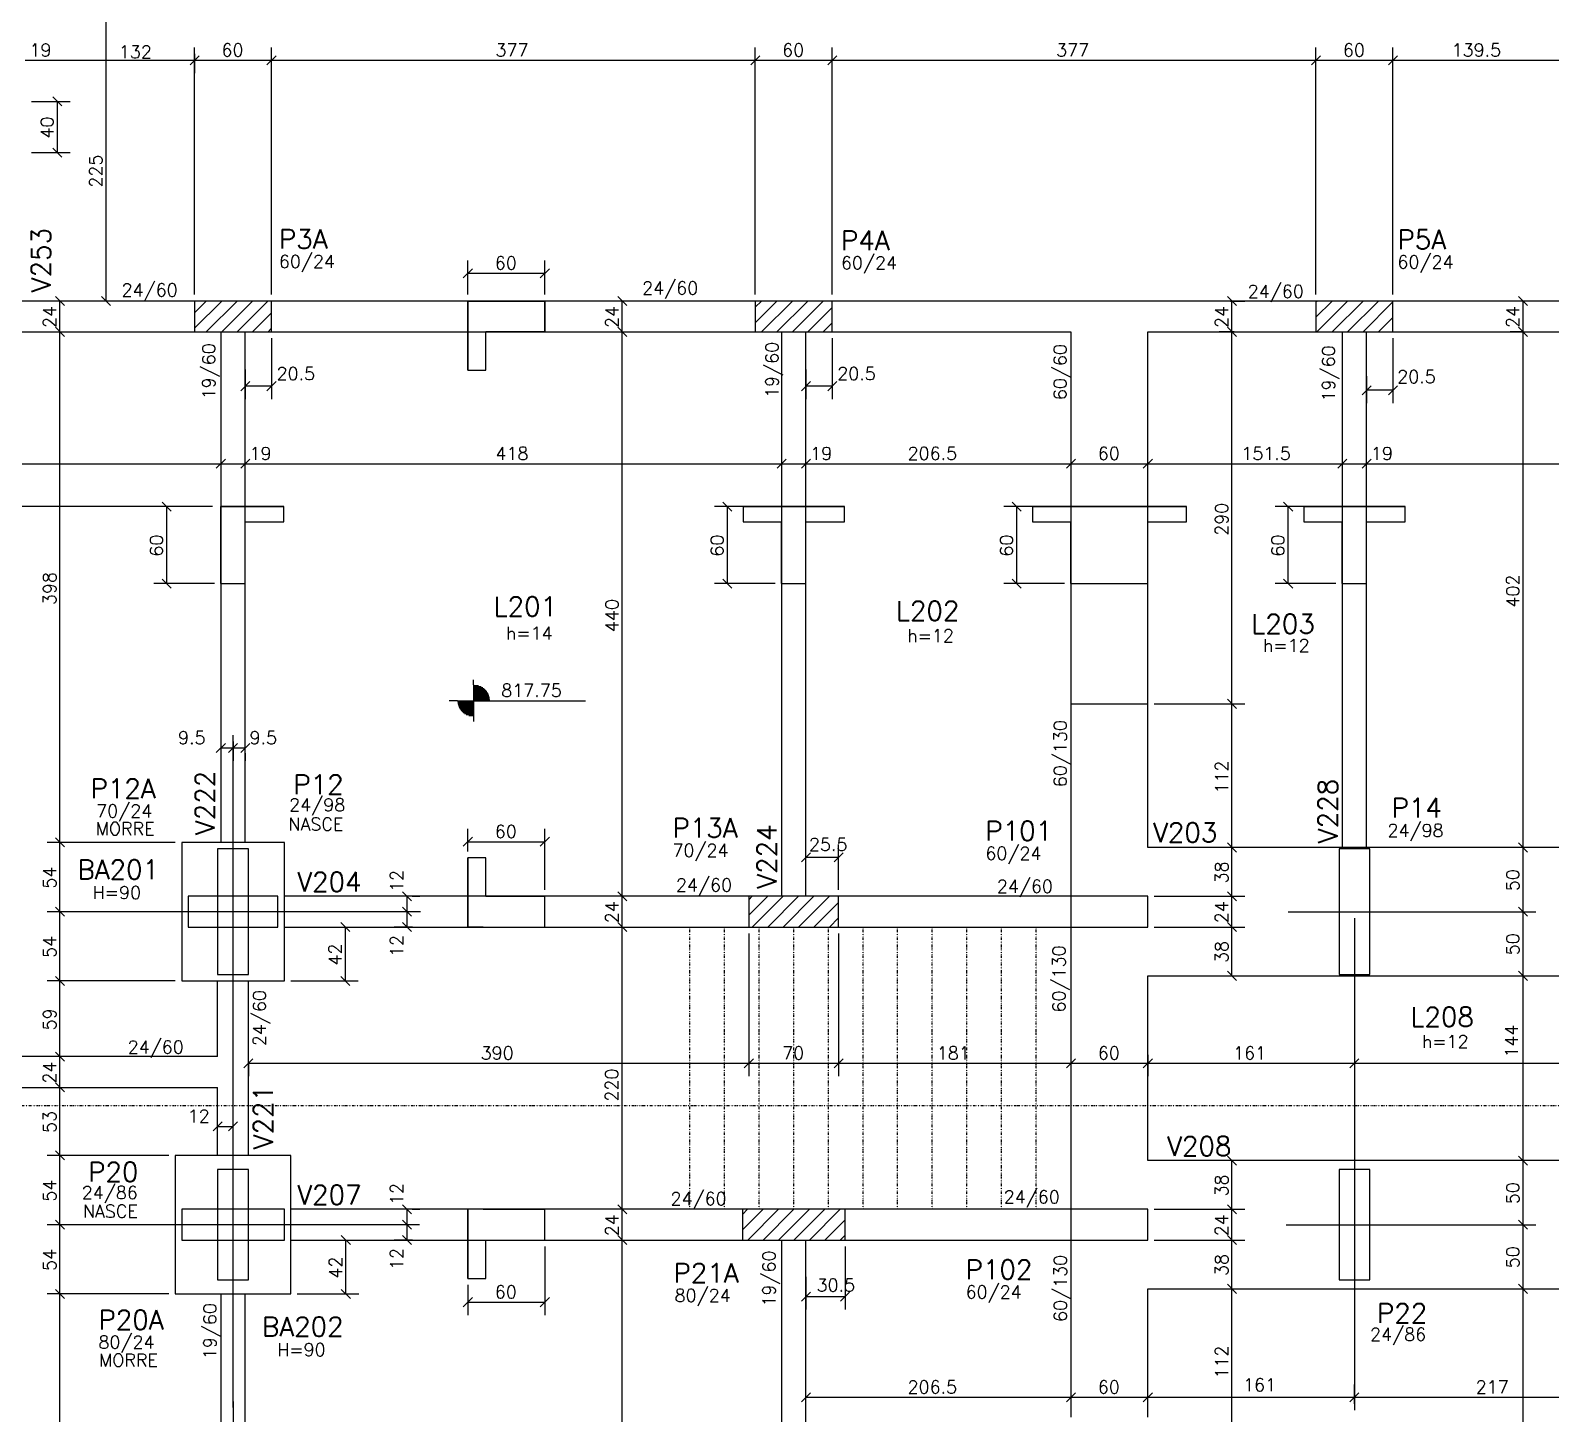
# Model space of a CAD drawing. Extents: x 938 to 5564, y 1507 to 4089.
# Drawn here: x 2283 to 3468, y 2142 to 3220 of the extents above; entities that cross this region are included whole.
import ezdxf

# ---------------------------------------------------------------- set-up
doc = ezdxf.new("R2010")
doc.units = 0
doc.header["$MEASUREMENT"] = 0
doc.linetypes.add('ESTILO_TQS_0004', pattern=[2, 0.5, -0.4, 0.1, -0.4, 0.1, -0.5])
doc.linetypes.add('ESTILO_TQS_0005', pattern=[0.4, 0.3, -0.1])
for name, color, linetype in [('2', 2, 'CONTINUOUS'), ('3', 3, 'CONTINUOUS'), ('4', 4, 'CONTINUOUS'), ('6', 6, 'CONTINUOUS'), ('7', 7, 'CONTINUOUS'), ('8', 8, 'CONTINUOUS'), ('9', 9, 'CONTINUOUS')]:
    doc.layers.add(name, color=color, linetype=linetype)
doc.styles.get("Standard").update_dxf_attribs({"font": 'ROMANS.SHX'})

msp = doc.modelspace()

# ---------------------------------------------------------------- linework, layer by layer
at = {"layer": '2', "linetype": 'Continuous'}
for p, q in [((2407.762966, 3193.543535), (2414.834034, 3200.614603)), ((2407.762966, 3193.543535), (2414.834034, 3200.614603)), ((2467.762966, 3193.543535), (2474.834034, 3200.614603)), ((2467.762966, 3193.543535), (2474.834034, 3200.614603)), ((2844.762966, 3193.543535), (2851.834034, 3200.614603)), ((2844.762966, 3193.543535), (2851.834034, 3200.614603)), ((2904.762966, 3193.543535), (2911.834034, 3200.614603)), ((2904.762966, 3193.543535), (2911.834034, 3200.614603)), ((3281.762966, 3193.543535), (3288.834034, 3200.614603)), ((3281.762966, 3193.543535), (3288.834034, 3200.614603)), ((3341.762966, 3193.543535), (3348.834034, 3200.614603)), ((3341.762966, 3193.543535), (3348.834034, 3200.614603)), ((2307.961454, 3161.560937), (2300.890386, 3168.632005)), ((2307.961454, 3121.560937), (2300.890386, 3128.632005)), ((2620.784659, 3027.510296), (2627.855727, 3034.581364)), ((2680.784659, 3027.510296), (2687.855727, 3034.581364)), ((2309.916601, 3005.909966), (2302.845533, 3012.981034)), ((2345.911734, 3005.909966), (2338.840667, 3012.981034)), ((2748.174918, 3005.909966), (2741.10385, 3012.981034)), ((3223.365652, 3005.909966), (3216.294584, 3012.981034)), ((3450.230229, 3005.909966), (3443.159161, 3012.981034)), ((2309.916601, 2981.909966), (2302.845533, 2988.981034)), ((2309.916601, 2981.909966), (2302.845533, 2988.981034)), ((2309.916601, 2981.909966), (2302.845533, 2988.981034)), ((2748.174918, 2981.909966), (2741.10385, 2988.981034)), ((2748.174918, 2981.909966), (2741.10385, 2988.981034)), ((3223.365652, 2981.909966), (3216.294584, 2988.981034)), ((3223.365652, 2981.909966), (3216.294584, 2988.981034)), ((3450.230229, 2981.909966), (3443.159161, 2988.981034)), ((3450.230229, 2981.909966), (3443.159161, 2988.981034)), ((2454.334034, 2946.610284), (2447.262966, 2939.539216)), ((2474.834034, 2946.610284), (2467.762966, 2939.539216)), ((2891.334034, 2946.610284), (2884.262966, 2939.539216)), ((2911.834034, 2946.610284), (2904.762966, 2939.539216)), ((3328.334034, 2943.366609), (3321.262966, 2936.295541)), ((3348.834034, 2943.366609), (3341.762966, 2936.295541)), ((2428.262966, 2879.080579), (2435.334034, 2886.151646)), ((2428.262966, 2879.080579), (2435.334034, 2886.151646)), ((2428.262966, 2879.080579), (2435.334034, 2886.151646)), ((2447.262966, 2879.080579), (2454.334034, 2886.151646)), ((2447.262966, 2879.080579), (2454.334034, 2886.151646)), ((2865.262966, 2879.080579), (2872.334034, 2886.151646)), ((2865.262966, 2879.080579), (2872.334034, 2886.151646)), ((2884.262966, 2879.080579), (2891.334034, 2886.151646)), ((2884.262966, 2879.080579), (2891.334034, 2886.151646)), ((3090.762966, 2879.080579), (3097.834034, 2886.151646)), ((3090.762966, 2879.080579), (3097.834034, 2886.151646)), ((3150.762966, 2879.080579), (3157.834034, 2886.151646)), ((3150.762966, 2879.080579), (3157.834034, 2886.151646)), ((3302.262966, 2879.080579), (3309.334034, 2886.151646)), ((3302.262966, 2879.080579), (3309.334034, 2886.151646)), ((3321.262966, 2879.080579), (3328.334034, 2886.151646)), ((3321.262966, 2879.080579), (3328.334034, 2886.151646)), ((2393.156486, 2845.660433), (2386.085419, 2852.731501)), ((2830.156486, 2845.660433), (2823.085419, 2852.731501)), ((3055.656486, 2845.660433), (3048.585419, 2852.731501)), ((3267.156486, 2845.660433), (3260.085419, 2852.731501)), ((2393.156486, 2785.660433), (2386.085419, 2792.731501)), ((2830.156486, 2785.660433), (2823.085419, 2792.731501)), ((3055.656486, 2785.660433), (3048.585419, 2792.731501)), ((3267.156486, 2785.660433), (3260.085419, 2792.731501)), ((3223.365652, 2691.909966), (3216.294584, 2698.981034)), ((3223.365652, 2691.909966), (3216.294584, 2698.981034)), ((2428.262966, 2657.50118), (2435.334034, 2664.572248)), ((2437.762966, 2657.50118), (2444.834034, 2664.572248)), ((2437.762966, 2657.50118), (2444.834034, 2664.572248)), ((2447.262966, 2657.50118), (2454.334034, 2664.572248)), ((2309.916601, 2583.909966), (2302.845533, 2590.981034)), ((2309.916601, 2583.909966), (2302.845533, 2590.981034)), ((2620.784659, 2584.403837), (2627.855727, 2591.474905)), ((2680.784659, 2584.403837), (2687.855727, 2591.474905)), ((3223.365652, 2579.909966), (3216.294584, 2586.981034)), ((3223.365652, 2579.909966), (3216.294584, 2586.981034)), ((3450.230229, 2579.909966), (3443.159161, 2586.981034)), ((3450.230229, 2579.909966), (3443.159161, 2586.981034)), ((2891.334034, 2579.263), (2884.262966, 2572.191932)), ((2916.834034, 2579.263), (2909.762966, 2572.191932)), ((2580.424841, 2541.909966), (2573.353773, 2548.981034)), ((2748.174918, 2541.909966), (2741.10385, 2548.981034)), ((2748.174918, 2541.909966), (2741.10385, 2548.981034)), ((3223.365652, 2541.909966), (3216.294584, 2548.981034)), ((3223.365652, 2541.909966), (3216.294584, 2548.981034)), ((2309.916601, 2529.909966), (2302.845533, 2536.981034)), ((2309.916601, 2529.909966), (2302.845533, 2536.981034)), ((2580.424841, 2529.909966), (2573.353773, 2536.981034)), ((2580.424841, 2529.909966), (2573.353773, 2536.981034)), ((3450.230229, 2529.909966), (3443.159161, 2536.981034)), ((3450.230229, 2529.909966), (3443.159161, 2536.981034)), ((2532.409472, 2517.909966), (2525.338404, 2524.981034)), ((2580.424841, 2517.909966), (2573.353773, 2524.981034)), ((2748.174918, 2517.909966), (2741.10385, 2524.981034)), ((2748.174918, 2517.909966), (2741.10385, 2524.981034)), ((3223.365652, 2517.909966), (3216.294584, 2524.981034)), ((3223.365652, 2517.909966), (3216.294584, 2524.981034)), ((2309.916601, 2475.909966), (2302.845533, 2482.981034)), ((2309.916601, 2475.909966), (2302.845533, 2482.981034)), ((2532.409472, 2475.909966), (2525.338404, 2482.981034)), ((3223.365652, 2479.909966), (3216.294584, 2486.981034)), ((3450.230229, 2479.909966), (3443.159161, 2486.981034)), ((3450.230229, 2479.909966), (3443.159161, 2486.981034)), ((2309.916601, 2416.909966), (2302.845533, 2423.981034)), ((2309.916601, 2416.909966), (2302.845533, 2423.981034)), ((2449.762966, 2411.713912), (2456.834034, 2418.78498)), ((2449.762966, 2411.713912), (2456.834034, 2418.78498)), ((2839.762966, 2411.713912), (2846.834034, 2418.78498)), ((2839.762966, 2411.713912), (2846.834034, 2418.78498)), ((2909.762966, 2411.713912), (2916.834034, 2418.78498)), ((2909.762966, 2411.713912), (2916.834034, 2418.78498)), ((3090.762966, 2411.713912), (3097.834034, 2418.78498)), ((3090.762966, 2411.713912), (3097.834034, 2418.78498)), ((3150.762966, 2411.713912), (3157.834034, 2418.78498)), ((3150.762966, 2411.713912), (3157.834034, 2418.78498)), ((3150.762966, 2411.713912), (3157.834034, 2418.78498)), ((3311.762966, 2411.713912), (3318.834034, 2418.78498)), ((3311.762966, 2411.713912), (3318.834034, 2418.78498)), ((2309.916601, 2392.909966), (2302.845533, 2399.981034)), ((2309.916601, 2392.909966), (2302.845533, 2399.981034)), ((2425.762966, 2362.497724), (2432.834034, 2369.568792)), ((2437.762966, 2362.497724), (2444.834034, 2369.568792)), ((2309.916601, 2339.911554), (2302.845533, 2346.982621)), ((2309.916601, 2339.911554), (2302.845533, 2346.982621)), ((3223.365652, 2335.909966), (3216.294584, 2342.981034)), ((3450.230229, 2335.909966), (3443.159161, 2342.981034)), ((3450.230229, 2335.909966), (3443.159161, 2342.981034)), ((2580.424841, 2297.909966), (2573.353773, 2304.981034)), ((2748.174918, 2297.909966), (2741.10385, 2304.981034)), ((2748.174918, 2297.909966), (2741.10385, 2304.981034)), ((3223.365652, 2297.909966), (3216.294584, 2304.981034)), ((3223.365652, 2297.909966), (3216.294584, 2304.981034)), ((2309.916601, 2285.909966), (2302.845533, 2292.981034)), ((2309.916601, 2285.909966), (2302.845533, 2292.981034)), ((2580.424841, 2285.909966), (2573.353773, 2292.981034)), ((2580.424841, 2285.909966), (2573.353773, 2292.981034)), ((3450.230229, 2285.909966), (3443.159161, 2292.981034)), ((3450.230229, 2285.909966), (3443.159161, 2292.981034)), ((2532.774017, 2273.909966), (2525.702949, 2280.981034)), ((2580.424841, 2273.909966), (2573.353773, 2280.981034)), ((2748.174918, 2273.909966), (2741.10385, 2280.981034)), ((2748.174918, 2273.909966), (2741.10385, 2280.981034)), ((3223.365652, 2273.909966), (3216.294584, 2280.981034)), ((3223.365652, 2273.909966), (3216.294584, 2280.981034)), ((3223.365652, 2235.909966), (3216.294584, 2242.981034)), ((3223.365652, 2235.909966), (3216.294584, 2242.981034)), ((3450.230229, 2235.909966), (3443.159161, 2242.981034)), ((3450.230229, 2235.909966), (3443.159161, 2242.981034)), ((2309.916601, 2231.911554), (2302.845533, 2238.982621)), ((2309.916601, 2231.911554), (2302.845533, 2238.982621)), ((2532.774017, 2231.911554), (2525.702949, 2238.982621)), ((2620.784659, 2225.501807), (2627.855727, 2232.572875)), ((2680.784659, 2225.501807), (2687.855727, 2232.572875)), ((2891.334034, 2236.820657), (2884.262966, 2229.749589)), ((2921.834034, 2236.820657), (2914.762966, 2229.749589)), ((2884.262966, 2151.385638), (2891.334034, 2158.456706)), ((3090.762966, 2151.385638), (3097.834034, 2158.456706)), ((3090.762966, 2151.385638), (3097.834034, 2158.456706)), ((3150.762966, 2151.385638), (3157.834034, 2158.456706)), ((3150.762966, 2151.385638), (3157.834034, 2158.456706)), ((3311.762966, 2151.385638), (3318.834034, 2158.456706)), ((3311.762966, 2151.385638), (3318.834034, 2158.456706)), ((3311.762966, 2151.385638), (3318.834034, 2158.456706))]:
    msp.add_line(p, q, dxfattribs=at)
at = {"layer": '3', "linetype": 'Continuous'}
for p, q in [((2411.2985, 2988.297633), (2432.446367, 3009.4455)), ((2411.2985, 3000.318449), (2420.425551, 3009.4455)), ((2420.467182, 2985.4455), (2444.467182, 3009.4455)), ((2432.487997, 2985.4455), (2456.487997, 3009.4455)), ((2444.508812, 2985.4455), (2468.508812, 3009.4455)), ((2848.2985, 2992.548283), (2865.195717, 3009.4455)), ((2848.2985, 3004.569099), (2853.174901, 3009.4455)), ((2853.216532, 2985.4455), (2877.216532, 3009.4455)), ((2865.237347, 2985.4455), (2889.237347, 3009.4455)), ((2877.258162, 2985.4455), (2901.258162, 3009.4455)), ((3285.2985, 2996.798933), (3297.945067, 3009.4455)), ((3285.2985, 3008.819749), (3285.924251, 3009.4455)), ((3285.965882, 2985.4455), (3309.965882, 3009.4455)), ((3297.986697, 2985.4455), (3321.986697, 3009.4455)), ((3310.007513, 2985.4455), (3334.007513, 3009.4455)), ((2456.529628, 2985.4455), (2471.2985, 3000.214372)), ((2889.278978, 2985.4455), (2908.2985, 3004.465022)), ((3322.028328, 2985.4455), (3345.2985, 3008.715672)), ((2468.550443, 2985.4455), (2471.2985, 2988.193557)), ((2901.299793, 2985.4455), (2908.2985, 2992.444207)), ((3334.049143, 2985.4455), (3345.2985, 2996.694857)), ((2628.82347, 2710.384705), (2628.82347, 2714.14482)), ((2628.82347, 2710.384705), (2628.82347, 2685.384705)), ((2628.82347, 2709.777358), (2632.672595, 2709.777358)), ((2628.82347, 2708.984509), (2634.571932, 2708.984509)), ((2628.82347, 2708.19166), (2635.895728, 2708.19166)), ((2628.82347, 2707.398799), (2636.930989, 2707.398799)), ((2628.82347, 2706.606009), (2637.778328, 2706.606009)), ((2628.82347, 2705.81316), (2638.487338, 2705.81316)), ((2628.82347, 2705.020299), (2639.086674, 2705.020299)), ((2628.82347, 2704.22745), (2639.594697, 2704.22745)), ((2628.82347, 2703.434601), (2640.02385, 2703.434601)), ((2628.82347, 2702.641752), (2640.382908, 2702.641752)), ((2628.82347, 2701.848903), (2640.678214, 2701.848903)), ((2616.32347, 2697.884705), (2609.688097, 2697.884705)), ((2628.823422, 2697.091904), (2616.323422, 2697.091904)), ((2616.32347, 2697.884705), (2641.32347, 2697.884705)), ((2628.823422, 2696.299055), (2616.424416, 2696.299055)), ((2628.823422, 2695.506206), (2616.551779, 2695.506206)), ((2628.823422, 2694.713357), (2616.732405, 2694.713357)), ((2628.823422, 2693.920555), (2616.968678, 2693.920555)), ((2628.823422, 2693.127658), (2617.263983, 2693.127658)), ((2628.823422, 2692.334857), (2617.623042, 2692.334857)), ((2628.823422, 2691.542008), (2618.052195, 2691.542008)), ((2628.823422, 2690.749159), (2618.560217, 2690.749159)), ((2628.823422, 2689.95631), (2619.159602, 2689.95631)), ((2628.82347, 2701.056101), (2640.914486, 2701.056101)), ((2628.82347, 2700.263252), (2641.095065, 2700.263252)), ((2628.82347, 2699.470403), (2641.222476, 2699.470403)), ((2628.82347, 2698.677554), (2641.32347, 2698.677554)), ((2641.32347, 2697.884705), (2716.102012, 2697.884705)), ((3094.2985, 2695.4455), (3154.2985, 2695.4455)), ((2628.823422, 2689.163509), (2619.868563, 2689.163509)), ((2628.823422, 2688.3706), (2620.715903, 2688.3706)), ((2628.823422, 2687.577798), (2621.751164, 2687.577798)), ((2628.823422, 2686.784949), (2623.074959, 2686.784949)), ((2628.823422, 2685.9921), (2624.974345, 2685.9921)), ((2628.82347, 2685.384705), (2628.82347, 2681.697697)), ((2843.2985, 2530.757303), (2857.986697, 2545.4455)), ((2843.2985, 2542.778118), (2845.965882, 2545.4455)), ((2846.007513, 2521.4455), (2870.007513, 2545.4455)), ((2858.028328, 2521.4455), (2882.028328, 2545.4455)), ((2870.049143, 2521.4455), (2894.049143, 2545.4455)), ((2882.069958, 2521.4455), (2906.069958, 2545.4455)), ((2894.090774, 2521.4455), (2913.2985, 2540.653226)), ((2906.111589, 2521.4455), (2913.2985, 2528.632411)), ((2429.2985, 2420.4455), (2429.2985, 2479.4455)), ((2429.2985, 2420.4455), (1589.2985, 2420.4455)), ((1589.2985, 2396.4455), (2429.2985, 2396.4455)), ((2429.2985, 2343.447088), (2429.2985, 2396.4455)), ((2838.2985, 2285.340997), (2854.403003, 2301.4455)), ((2838.2985, 2297.361812), (2842.382188, 2301.4455)), ((2842.423818, 2277.4455), (2866.423818, 2301.4455)), ((2854.444633, 2277.4455), (2878.444633, 2301.4455)), ((2866.465449, 2277.4455), (2890.465449, 2301.4455)), ((2878.486264, 2277.4455), (2902.486264, 2301.4455)), ((2890.507079, 2277.4455), (2914.507079, 2301.4455)), ((2902.527895, 2277.4455), (2918.2985, 2293.216105)), ((2914.54871, 2277.4455), (2918.2985, 2281.19529))]:
    msp.add_line(p, q, dxfattribs=at)
at = {"layer": '3', "linetype": 'ESTILO_TQS_0004'}
for p, q in [((2797.2985, 2301.4455), (2797.2985, 2521.4455)), ((2824.2985, 2301.4455), (2824.2985, 2521.4455)), ((2851.2985, 2301.4455), (2851.2985, 2521.4455)), ((2878.2985, 2301.4455), (2878.2985, 2521.4455)), ((2905.2985, 2301.4455), (2905.2985, 2521.4455)), ((2932.2985, 2301.4455), (2932.2985, 2521.4455)), ((2959.2985, 2301.4455), (2959.2985, 2521.4455)), ((2986.2985, 2301.4455), (2986.2985, 2521.4455)), ((3013.2985, 2301.4455), (3013.2985, 2521.4455)), ((3040.2985, 2301.4455), (3040.2985, 2521.4455)), ((3067.2985, 2301.4455), (3067.2985, 2521.4455))]:
    msp.add_line(p, q, dxfattribs=at)
at = {"layer": '3', "linetype": 'Continuous'}
for points in [[(2411.2985, 3009.4455), (2019.2985, 3009.4455)], [(2848.2985, 3009.4455), (2471.2985, 3009.4455)], [(3124.2985, 3009.4455), (2908.2985, 3009.4455)], [(3285.2985, 3009.4455), (3124.2985, 3009.4455)], [(3722.2985, 3009.4455), (3345.2985, 3009.4455)], [(2019.2985, 2985.4455), (2411.2985, 2985.4455)], [(2431.7985, 2985.4455), (2431.7985, 2587.4455)], [(2450.7985, 2587.4455), (2450.7985, 2985.4455)], [(2471.2985, 2985.4455), (2848.2985, 2985.4455)], [(2868.7985, 2985.4455), (2868.7985, 2545.4455)], [(2887.7985, 2545.4455), (2887.7985, 2985.4455)], [(2908.2985, 2985.4455), (3094.2985, 2985.4455)], [(3094.2985, 2985.4455), (3094.2985, 2683.4455)], [(3154.2985, 2985.4455), (3285.2985, 2985.4455)], [(3154.2985, 2683.4455), (3154.2985, 2985.4455)], [(3305.7985, 2985.4455), (3305.7985, 2583.4455)], [(3324.7985, 2583.4455), (3324.7985, 2985.4455)], [(3345.2985, 2985.4455), (3722.2985, 2985.4455)], [(3094.2985, 2683.4455), (3094.2985, 2545.4455)], [(3154.2985, 2583.4455), (3154.2985, 2683.4455)], [(2401.2985, 2479.4455), (2481.2985, 2479.4455), (2481.2985, 2587.4455), (2401.2985, 2587.4455), (2401.2985, 2479.4455)], [(3305.7985, 2583.4455), (3154.2985, 2583.4455)], [(3324.7985, 2583.4455), (3305.7985, 2583.4455)], [(3729.7985, 2583.4455), (3324.7985, 2583.4455)], [(2843.2985, 2545.4455), (2481.2985, 2545.4455)], [(3094.2985, 2545.4455), (2913.2985, 2545.4455)], [(2481.2985, 2521.4455), (2843.2985, 2521.4455)], [(2913.2985, 2521.4455), (3094.2985, 2521.4455)], [(3094.2985, 2521.4455), (3094.2985, 2301.4455)], [(2453.2985, 2343.447088), (2453.2985, 2479.4455)], [(3154.2985, 2339.4455), (3154.2985, 2483.4455)], [(3154.2985, 2483.4455), (3315.2985, 2483.4455)], [(3315.2985, 2483.4455), (3729.7985, 2483.4455)], [(2396.2985, 2235.447088), (2486.2985, 2235.447088), (2486.2985, 2343.447088), (2396.2985, 2343.447088), (2396.2985, 2235.447088)], [(3315.2985, 2339.4455), (3154.2985, 2339.4455)], [(3729.7985, 2339.4455), (3315.2985, 2339.4455)], [(2838.2985, 2301.4455), (2486.2985, 2301.4455)], [(3094.2985, 2301.4455), (2918.2985, 2301.4455)], [(2486.2985, 2277.4455), (2838.2985, 2277.4455)], [(2868.7985, 2277.4455), (2868.7985, 1832.9455)], [(2887.7985, 1832.9455), (2887.7985, 2277.4455)], [(2918.2985, 2277.4455), (3094.2985, 2277.4455)], [(3094.2985, 2277.4455), (3094.2985, 2139.4455)], [(3154.2985, 2139.4455), (3154.2985, 2239.4455)], [(3154.2985, 2239.4455), (3315.2985, 2239.4455)], [(3315.2985, 2239.4455), (3729.7985, 2239.4455)], [(2431.7985, 2235.447088), (2431.7985, 1852.4455)], [(2450.7985, 1852.4455), (2450.7985, 2235.447088)]]:
    msp.add_lwpolyline(points, dxfattribs=at)
at = {"layer": '6', "linetype": 'Continuous'}
for p, q in [((2624.320193, 2985.4455), (2624.320193, 3009.4455)), ((2624.320193, 3009.4455), (2684.320193, 3009.4455)), ((2684.320193, 3009.4455), (2684.320193, 2985.4455)), ((2624.320193, 2955.4455), (2624.320193, 2985.4455)), ((2638.320193, 2955.4455), (2638.320193, 2985.4455)), ((2684.320193, 2985.4455), (2638.320193, 2985.4455)), ((2431.7985, 2849.195967), (2450.7985, 2849.195967)), ((2431.7985, 2837.195967), (2431.7985, 2849.195967)), ((2450.7985, 2849.195967), (2480.7985, 2849.195967)), ((2838.7985, 2849.195967), (2868.7985, 2849.195967)), ((2868.7985, 2849.195967), (2887.7985, 2849.195967)), ((2887.7985, 2849.195967), (2917.7985, 2849.195967)), ((3064.2985, 2849.195967), (3094.2985, 2849.195967)), ((3094.2985, 2849.195967), (3154.2985, 2849.195967)), ((3154.2985, 2849.195967), (3184.2985, 2849.195967)), ((3275.7985, 2849.195967), (3305.7985, 2849.195967)), ((3305.7985, 2849.195967), (3324.7985, 2849.195967)), ((3324.7985, 2849.195967), (3354.7985, 2849.195967)), ((2431.7985, 2789.195967), (2431.7985, 2837.195967)), ((2450.7985, 2789.195967), (2450.7985, 2837.195967)), ((2450.7985, 2837.195967), (2480.7985, 2837.195967)), ((2838.7985, 2837.195967), (2868.7985, 2837.195967)), ((2868.7985, 2789.195967), (2868.7985, 2837.195967)), ((2887.7985, 2789.195967), (2887.7985, 2837.195967)), ((2887.7985, 2837.195967), (2917.7985, 2837.195967)), ((3064.2985, 2837.195967), (3094.2985, 2837.195967)), ((3094.2985, 2789.195967), (3094.2985, 2837.195967)), ((3154.2985, 2789.195967), (3154.2985, 2837.195967)), ((3154.2985, 2837.195967), (3184.2985, 2837.195967)), ((3275.7985, 2837.195967), (3305.7985, 2837.195967)), ((3305.7985, 2789.195967), (3305.7985, 2837.195967)), ((3324.7985, 2789.195967), (3324.7985, 2837.195967)), ((3324.7985, 2837.195967), (3354.7985, 2837.195967)), ((2431.7985, 2789.195967), (2450.7985, 2789.195967)), ((2868.7985, 2789.195967), (2887.7985, 2789.195967)), ((3094.2985, 2789.195967), (3154.2985, 2789.195967)), ((3305.7985, 2789.195967), (3324.7985, 2789.195967)), ((2624.320193, 2545.4455), (2624.320193, 2575.4455)), ((2638.320193, 2545.4455), (2638.320193, 2575.4455)), ((2624.320193, 2521.4455), (2624.320193, 2545.4455)), ((2638.320193, 2545.4455), (2684.320193, 2545.4455)), ((2684.320193, 2521.4455), (2684.320193, 2545.4455)), ((2636.320193, 2521.4455), (2624.320193, 2521.4455)), ((2636.320193, 2521.4455), (2684.320193, 2521.4455)), ((2624.320193, 2277.4455), (2624.320193, 2301.4455)), ((2636.320193, 2301.4455), (2624.320193, 2301.4455)), ((2636.320193, 2301.4455), (2684.320193, 2301.4455)), ((2684.320193, 2277.4455), (2684.320193, 2301.4455)), ((2624.320193, 2247.4455), (2624.320193, 2277.4455)), ((2638.320193, 2247.4455), (2638.320193, 2277.4455)), ((2638.320193, 2277.4455), (2684.320193, 2277.4455))]:
    msp.add_line(p, q, dxfattribs=at)
at = {"layer": '7', "linetype": 'Continuous'}
for points in [[(2411.2985, 2985.4455), (2471.2985, 2985.4455), (2471.2985, 3009.4455), (2411.2985, 3009.4455), (2411.2985, 2985.4455)], [(2848.2985, 2985.4455), (2908.2985, 2985.4455), (2908.2985, 3009.4455), (2848.2985, 3009.4455), (2848.2985, 2985.4455)], [(3285.2985, 2985.4455), (3345.2985, 2985.4455), (3345.2985, 3009.4455), (3285.2985, 3009.4455), (3285.2985, 2985.4455)], [(2429.2985, 2484.4455), (2453.2985, 2484.4455), (2453.2985, 2582.4455), (2429.2985, 2582.4455), (2429.2985, 2484.4455)], [(3303.2985, 2484.4455), (3327.2985, 2484.4455), (3327.2985, 2582.4455), (3303.2985, 2582.4455), (3303.2985, 2484.4455)], [(2406.2985, 2521.4455), (2476.2985, 2521.4455), (2476.2985, 2545.4455), (2406.2985, 2545.4455), (2406.2985, 2521.4455)], [(2843.2985, 2521.4455), (2913.2985, 2521.4455), (2913.2985, 2545.4455), (2843.2985, 2545.4455), (2843.2985, 2521.4455)], [(3094.2985, 2521.4455), (3154.2985, 2521.4455), (3154.2985, 2545.4455), (3094.2985, 2545.4455), (3094.2985, 2521.4455)], [(2429.2985, 2246.4455), (2453.2985, 2246.4455), (2453.2985, 2332.4455), (2429.2985, 2332.4455), (2429.2985, 2246.4455)], [(3303.2985, 2246.4455), (3327.2985, 2246.4455), (3327.2985, 2332.4455), (3303.2985, 2332.4455), (3303.2985, 2246.4455)], [(2401.2985, 2277.4455), (2481.2985, 2277.4455), (2481.2985, 2301.4455), (2401.2985, 2301.4455), (2401.2985, 2277.4455)], [(2838.2985, 2277.4455), (2918.2985, 2277.4455), (2918.2985, 2301.4455), (2838.2985, 2301.4455), (2838.2985, 2277.4455)], [(3094.2985, 2277.4455), (3154.2985, 2277.4455), (3154.2985, 2301.4455), (3094.2985, 2301.4455), (3094.2985, 2277.4455)]]:
    msp.add_lwpolyline(points, dxfattribs=at)
at = {"layer": '8', "linetype": 'Continuous'}
for points in [[(2624.320193, 2955.4455), (2638.320193, 2955.4455), (2638.320193, 2985.4455), (2684.320193, 2985.4455), (2684.320193, 3009.4455), (2624.320193, 3009.4455), (2624.320193, 2955.4455)], [(2431.7985, 2849.195967), (2431.7985, 2837.195967), (2431.7985, 2789.195967), (2450.7985, 2789.195967), (2450.7985, 2837.195967), (2480.7985, 2837.195967), (2480.7985, 2849.195967), (2431.7985, 2849.195967)], [(2838.7985, 2849.195967), (2838.7985, 2837.195967), (2868.7985, 2837.195967), (2868.7985, 2789.195967), (2887.7985, 2789.195967), (2887.7985, 2837.195967), (2917.7985, 2837.195967), (2917.7985, 2849.195967), (2838.7985, 2849.195967)], [(3064.2985, 2849.195967), (3064.2985, 2837.195967), (3094.2985, 2837.195967), (3094.2985, 2789.195967), (3154.2985, 2789.195967), (3154.2985, 2837.195967), (3184.2985, 2837.195967), (3184.2985, 2849.195967), (3064.2985, 2849.195967)], [(3275.7985, 2849.195967), (3275.7985, 2837.195967), (3305.7985, 2837.195967), (3305.7985, 2789.195967), (3324.7985, 2789.195967), (3324.7985, 2837.195967), (3354.7985, 2837.195967), (3354.7985, 2849.195967), (3275.7985, 2849.195967)], [(2624.320193, 2521.4455), (2636.320193, 2521.4455), (2684.320193, 2521.4455), (2684.320193, 2545.4455), (2638.320193, 2545.4455), (2638.320193, 2575.4455), (2624.320193, 2575.4455), (2624.320193, 2521.4455)], [(2624.320193, 2247.4455), (2638.320193, 2247.4455), (2638.320193, 2277.4455), (2684.320193, 2277.4455), (2684.320193, 2301.4455), (2636.320193, 2301.4455), (2624.320193, 2301.4455), (2624.320193, 2247.4455)]]:
    msp.add_lwpolyline(points, dxfattribs=at)
at = {"layer": '9', "linetype": 'Continuous'}
for p, q in [((2342.376201, 3009.4455), (2342.376201, 3234.262973)), ((2411.2985, 3014.4455), (2411.2985, 3207.079069)), ((2411.2985, 3202.079069), (2411.2985, 3187.079069)), ((2411.2985, 3202.079069), (2411.2985, 3187.079069)), ((2471.2985, 3014.4455), (2471.2985, 3207.079069)), ((2848.2985, 3014.4455), (2848.2985, 3207.079069)), ((2908.2985, 3014.4455), (2908.2985, 3207.079069)), ((3285.2985, 3014.4455), (3285.2985, 3207.079069)), ((3345.2985, 3014.4455), (3345.2985, 3207.079069)), ((2279.2985, 3197.079069), (2411.2985, 3197.079069)), ((2411.2985, 3197.079069), (2471.2985, 3197.079069)), ((2471.2985, 3197.079069), (2848.2985, 3197.079069)), ((2848.2985, 3197.079069), (2908.2985, 3197.079069)), ((2908.2985, 3197.079069), (3285.2985, 3197.079069)), ((3285.2985, 3197.079069), (3345.2985, 3197.079069)), ((3345.2985, 3197.079069), (3484.7985, 3197.079069)), ((2284.2985, 3165.096471), (2314.42592, 3165.096471)), ((2304.42592, 3125.096471), (2304.42592, 3165.096471)), ((2284.2985, 3125.096471), (2314.42592, 3125.096471)), ((2624.320193, 3014.4455), (2624.320193, 3041.04583)), ((2684.320193, 3014.4455), (2684.320193, 3041.04583)), ((2624.320193, 3031.04583), (2684.320193, 3031.04583)), ((2306.381067, 2985.4455), (2306.381067, 3009.4455)), ((2744.639384, 2985.4455), (2744.639384, 3009.4455)), ((3218.611424, 3009.4455), (3229.830118, 3009.4455)), ((3219.830118, 2985.4455), (3219.830118, 3009.4455)), ((3450.09479, 3009.4455), (3436.694695, 3009.4455)), ((3446.694695, 2985.4455), (3446.694695, 3009.4455)), ((2306.381067, 2587.4455), (2306.381067, 2985.4455)), ((2471.2985, 2980.4455), (2471.2985, 2933.07475)), ((2744.639384, 2545.4455), (2744.639384, 2985.4455)), ((2908.2985, 2980.4455), (2908.2985, 2933.07475)), ((3221.540078, 2985.4455), (3209.830118, 2985.4455)), ((3219.830118, 2695.4455), (3219.830118, 2985.4455)), ((3345.2985, 2980.4455), (3345.2985, 2929.831075)), ((3446.093553, 2985.4455), (3436.694695, 2985.4455)), ((3446.694695, 2583.4455), (3446.694695, 2985.4455)), ((2450.7985, 2955.995807), (2450.7985, 2933.07475)), ((2887.7985, 2955.995807), (2887.7985, 2933.07475)), ((3324.7985, 2950.887374), (3324.7985, 2929.831075)), ((2471.2985, 2943.07475), (2450.7985, 2943.07475)), ((2908.2985, 2943.07475), (2887.7985, 2943.07475)), ((3345.2985, 2939.831075), (3324.7985, 2939.831075)), ((1589.2985, 2882.616112), (2431.7985, 2882.616112)), ((2431.7985, 2886.135925), (2431.7985, 2872.616112)), ((2431.7985, 2882.616112), (2450.7985, 2882.616112)), ((2450.7985, 2882.616112), (2868.7985, 2882.616112)), ((2868.7985, 2882.616112), (2887.7985, 2882.616112)), ((2887.7985, 2882.616112), (3094.2985, 2882.616112)), ((3094.2985, 2882.616112), (3154.2985, 2882.616112)), ((3154.2985, 2882.616112), (3305.7985, 2882.616112)), ((3305.7985, 2882.616112), (3324.7985, 2882.616112)), ((3324.7985, 2882.616112), (3740.2985, 2882.616112)), ((2425.205294, 2849.195967), (2379.620953, 2849.195967)), ((2389.620953, 2789.195967), (2389.620953, 2849.195967)), ((2840.289705, 2849.195967), (2816.620953, 2849.195967)), ((2826.620953, 2789.195967), (2826.620953, 2849.195967)), ((3065.789705, 2849.195967), (3042.120953, 2849.195967)), ((3052.120953, 2789.195967), (3052.120953, 2849.195967)), ((3277.289705, 2849.195967), (3253.620953, 2849.195967)), ((3263.620953, 2789.195967), (3263.620953, 2849.195967)), ((2426.7985, 2789.195967), (2379.620953, 2789.195967)), ((2863.7985, 2789.195967), (2816.620953, 2789.195967)), ((3089.2985, 2789.195967), (3042.120953, 2789.195967)), ((3300.7985, 2789.195967), (3253.620953, 2789.195967)), ((3159.2985, 2695.4455), (3229.830118, 2695.4455)), ((3219.830118, 2583.4455), (3219.830118, 2695.4455)), ((2431.7985, 2678.072914), (2431.7985, 2651.036714)), ((2441.2985, 2146.922101), (2441.2985, 2671.026458)), ((2441.2985, 2666.026458), (2441.2985, 2651.036714)), ((2431.7985, 2661.036714), (2441.2985, 2661.036714)), ((2441.2985, 2661.036714), (2450.7985, 2661.036714)), ((2450.7985, 2656.918162), (2450.7985, 2651.036714)), ((2624.320193, 2580.4455), (2624.320193, 2597.939371)), ((2684.320193, 2550.4455), (2684.320193, 2597.939371)), ((2396.2985, 2587.4455), (2296.381067, 2587.4455)), ((2306.381067, 2533.4455), (2306.381067, 2587.4455)), ((2624.320193, 2587.939371), (2684.320193, 2587.939371)), ((2887.7985, 2568.839318), (2887.7985, 2585.727466)), ((2913.2985, 2550.4455), (2913.2985, 2585.727466)), ((3219.830118, 2545.4455), (3219.830118, 2583.4455)), ((3442.333561, 2583.4455), (3436.694695, 2583.4455)), ((3446.694695, 2533.4455), (3446.694695, 2583.4455)), ((2913.2985, 2575.727466), (2887.7985, 2575.727466)), ((2576.889307, 2533.4455), (2576.889307, 2545.4455)), ((2580.9506, 2545.4455), (2586.889307, 2545.4455)), ((2744.639384, 2521.4455), (2744.639384, 2545.4455)), ((3159.2985, 2545.4455), (3229.830118, 2545.4455)), ((3219.830118, 2521.4455), (3219.830118, 2545.4455)), ((2587.363581, 2533.4455), (2296.381067, 2533.4455)), ((2306.381067, 2479.4455), (2306.381067, 2533.4455)), ((2581.651864, 2533.4455), (2566.889307, 2533.4455)), ((2576.889307, 2521.4455), (2576.889307, 2533.4455)), ((3263.564227, 2533.4455), (3456.694695, 2533.4455)), ((3315.2985, 2528.44088), (3315.2985, 2405.249446)), ((3446.694695, 2483.4455), (3446.694695, 2533.4455)), ((2518.607277, 2521.4455), (2538.873938, 2521.4455)), ((2528.873938, 2479.4455), (2528.873938, 2521.4455)), ((2581.088639, 2521.4455), (2566.889307, 2521.4455)), ((2744.639384, 2301.4455), (2744.639384, 2521.4455)), ((2843.2985, 2516.4455), (2843.2985, 2405.249446)), ((2913.2985, 2516.4455), (2913.2985, 2405.249446)), ((3159.2985, 2521.4455), (3229.830118, 2521.4455)), ((3219.830118, 2483.4455), (3219.830118, 2521.4455)), ((2396.2985, 2479.4455), (2296.381067, 2479.4455)), ((2306.381067, 2420.4455), (2306.381067, 2479.4455)), ((2486.2985, 2479.4455), (2538.873938, 2479.4455)), ((3439.908237, 2483.4455), (3456.694695, 2483.4455)), ((3446.694695, 2339.4455), (3446.694695, 2483.4455)), ((2306.381067, 2396.4455), (2306.381067, 2420.4455)), ((3154.2985, 2421.85482), (3154.2985, 2405.249446)), ((2453.2985, 2415.664084), (2453.2985, 2405.249446)), ((2453.2985, 2415.249446), (2843.2985, 2415.249446)), ((2843.2985, 2415.249446), (2913.2985, 2415.249446)), ((2913.2985, 2415.249446), (3094.2985, 2415.249446)), ((3094.2985, 2415.249446), (3154.2985, 2415.249446)), ((3094.2985, 2412.085975), (3094.2985, 2405.249446)), ((3154.2985, 2415.249446), (3315.2985, 2415.249446)), ((3154.2985, 2412.085975), (3154.2985, 2405.249446)), ((3315.2985, 2415.249446), (3729.7985, 2415.249446)), ((3315.2985, 2405.249446), (3315.2985, 2144.921172)), ((2306.381067, 2343.447088), (2306.381067, 2396.4455)), ((2429.2985, 2348.447088), (2429.2985, 2376.033258)), ((2429.2985, 2366.033258), (2441.2985, 2366.033258)), ((2391.2985, 2343.447088), (2296.381067, 2343.447088)), ((2306.381067, 2289.4455), (2306.381067, 2343.447088)), ((3216.039488, 2339.4455), (3209.830118, 2339.4455)), ((3219.830118, 2301.4455), (3219.830118, 2339.4455)), ((3453.135094, 2339.4455), (3436.694695, 2339.4455)), ((3446.694695, 2289.4455), (3446.694695, 2339.4455)), ((2576.889307, 2289.4455), (2576.889307, 2301.4455)), ((2580.9506, 2301.4455), (2586.889307, 2301.4455)), ((2744.639384, 2277.4455), (2744.639384, 2301.4455)), ((3159.2985, 2301.4455), (3229.830118, 2301.4455)), ((3219.830118, 2277.4455), (3219.830118, 2301.4455)), ((2586.651864, 2289.4455), (2296.381067, 2289.4455)), ((2306.381067, 2235.447088), (2306.381067, 2289.4455)), ((2581.651864, 2289.4455), (2566.889307, 2289.4455)), ((2576.889307, 2277.4455), (2576.889307, 2289.4455)), ((3262.092497, 2289.4455), (3456.694695, 2289.4455)), ((3446.694695, 2239.4455), (3446.694695, 2289.4455)), ((2517.324095, 2277.4455), (2539.238483, 2277.4455)), ((2529.238483, 2235.447088), (2529.238483, 2277.4455)), ((2581.088639, 2277.4455), (2566.889307, 2277.4455)), ((2744.639384, 1832.9455), (2744.639384, 2277.4455)), ((3159.2985, 2277.4455), (3229.830118, 2277.4455)), ((3219.830118, 2239.4455), (3219.830118, 2277.4455)), ((2684.320193, 2272.4455), (2684.320193, 2219.037341)), ((2918.2985, 2272.4455), (2918.2985, 2223.285123)), ((2624.320193, 2242.4455), (2624.320193, 2219.037341)), ((2887.7985, 2248.728185), (2887.7985, 2223.285123)), ((3199.433351, 2239.4455), (3229.830118, 2239.4455)), ((3219.830118, 2127.4455), (3219.830118, 2239.4455)), ((3422.051029, 2239.4455), (3456.694695, 2239.4455)), ((3446.694695, 1805.4455), (3446.694695, 2239.4455)), ((2391.2985, 2235.447088), (2296.381067, 2235.447088)), ((2306.381067, 1852.4455), (2306.381067, 2235.447088)), ((2491.2985, 2235.447088), (2539.238483, 2235.447088)), ((2624.320193, 2229.037341), (2684.320193, 2229.037341)), ((2918.2985, 2233.285123), (2887.7985, 2233.285123)), ((3315.2985, 2149.921172), (3315.2985, 2164.921172)), ((2441.2985, 2151.741561), (2441.2985, 2098.162519)), ((2887.7985, 2154.921172), (3094.2985, 2154.921172)), ((3094.2985, 2154.921172), (3154.2985, 2154.921172)), ((3154.2985, 2154.921172), (3315.2985, 2154.921172)), ((3315.2985, 2154.921172), (3532.298508, 2154.921172))]:
    msp.add_line(p, q, dxfattribs=at)
at = {"layer": '9', "linetype": 'ESTILO_TQS_0005'}
msp.add_line((2379.620953, 2849.195967), (1570.2985, 2849.195967), dxfattribs=at)
at = {"layer": '9', "linetype": 'ESTILO_TQS_0004'}
msp.add_line((1386.105597, 2382.4455), (5564.015502, 2382.4455), dxfattribs=at)

# ---------------------------------------------------------------- texts
at = {"layer": '2', "linetype": 'Continuous'}
for s, p in [('19', (2282.63183, 3200.079069)), ('132', (2352.278123, 3198.64864)), ('60', (2432.2985, 3200.079069)), ('377', (2645.7985, 3200.079069)), ('60', (2869.2985, 3200.079069)), ('377', (3082.7985, 3200.079069)), ('60', (3306.2985, 3200.079069)), ('139.5', (3391.0485, 3200.079069)), ('60', (2645.320193, 3034.04583)), ('20.5', (2475.253514, 2947.892828)), ('20.5', (2912.253514, 2947.892828)), ('20.5', (3348.700922, 2945.507125)), ('19', (2454.13183, 2885.616112)), ('418', (2645.7985, 2885.616112)), ('19', (2891.13183, 2885.616112)), ('206.5', (2967.0485, 2885.616112)), ('60', (3115.2985, 2885.616112)), ('151.5', (3227.15691, 2885.616112)), ('19', (3328.13183, 2885.616112)), ('9.5', (2398.46517, 2664.036714)), ('9.5', (2454.13183, 2664.036714)), ('60', (2645.320193, 2590.939371)), ('25.5', (2890.168496, 2580.840915)), ('390', (2634.2985, 2418.249446)), ('70', (2869.2985, 2418.249446)), ('181', (2989.7985, 2418.249446)), ('60', (3115.2985, 2418.249446)), ('161', (3220.7985, 2418.249446)), ('12', (2405.96517, 2369.033258)), ('60', (2645.320193, 2232.037341)), ('30.5', (2896.121599, 2237.327517)), ('161', (3228.515553, 2159.545815)), ('206.5', (2967.0485, 2157.921172)), ('60', (3115.2985, 2157.921172)), ('217', (3409.798504, 2157.921172))]:
    msp.add_text(s, height=10, dxfattribs=at).set_placement(p)
for s, p in [('40', (2301.42592, 3136.096471)), ('225', (2339.376201, 3097.854236)), ('24', (2303.381067, 2988.4455)), ('24', (2741.639384, 2988.4455)), ('24', (3216.830118, 2988.4455)), ('24', (3443.694695, 2988.4455)), ('290', (3216.830118, 2826.4455)), ('60', (2386.620953, 2810.195967)), ('60', (2823.620953, 2810.195967)), ('60', (3049.120953, 2810.195967)), ('60', (3260.620953, 2810.195967)), ('398', (2303.381067, 2772.4455)), ('402', (3443.694695, 2770.4455)), ('440', (2741.639384, 2751.4455)), ('112', (3216.830118, 2625.4455)), ('38', (3216.830118, 2555.4455)), ('54', (2303.381067, 2551.4455)), ('12', (2573.889307, 2548.77883)), ('50', (3443.694695, 2549.4455)), ('24', (2741.639384, 2524.4455)), ('24', (3216.830118, 2524.4455)), ('54', (2303.381067, 2497.4455)), ('12', (2573.889307, 2498.11217)), ('50', (3443.694695, 2499.4455)), ('42', (2525.873938, 2491.4455)), ('38', (3216.830118, 2493.4455)), ('59', (2303.381067, 2440.9455)), ('144', (3442.701041, 2419.678498)), ('24', (2303.381067, 2399.4455)), ('220', (2741.424026, 2385.38544)), ('53', (2303.381067, 2360.946294)), ('54', (2303.381067, 2307.446294)), ('38', (3216.830118, 2311.4455)), ('12', (2573.889307, 2304.77883)), ('50', (3443.694695, 2305.4455)), ('24', (2741.639384, 2280.4455)), ('24', (3216.830118, 2280.4455)), ('54', (2303.381067, 2253.446294)), ('42', (2526.238483, 2247.446294)), ('12', (2573.889307, 2254.11217)), ('38', (3216.830118, 2249.4455)), ('50', (3443.694695, 2255.4455)), ('112', (3216.830118, 2169.4455))]:
    msp.add_text(s, height=10, rotation=90, dxfattribs=at).set_placement(p)
at = {"layer": '3', "linetype": 'Continuous'}
for s, p in [('60/24', (2477.03281, 3035.277606)), ('60/24', (2915.109469, 3034.200947)), ('60/24', (3348.804263, 3034.879622)), ('24/60', (2354.441953, 3013.083922)), ('24/60', (2760.152518, 3014.573895)), ('24/60', (3232.124817, 3011.93064)), ('h=14', (2653.996086, 2745.500873)), ('h=12', (2966.68539, 2743.530084)), ('h=12', (3243.963045, 2735.867886)), ('817.75', (2650.387293, 2700.935792)), ('70/24', (2334.603472, 2606.958281)), ('24/98', (2485.050585, 2611.709119)), ('NASCE', (2484.437499, 2596.688518)), ('MORRE', (2334.296929, 2593.163852)), ('24/98', (3341.040885, 2591.748481)), ('70/24', (2783.739814, 2576.214634)), ('60/24', (3027.631596, 2573.876508)), ('24/60', (2786.519423, 2549.1955)), ('24/60', (3036.604654, 2548.177452)), ('H=90', (2331.907655, 2543.330131)), ('24/60', (2359.201979, 2422.851625)), ('h=12', (3367.847196, 2427.18351)), ('24/86', (2323.396118, 2309.470697)), ('24/60', (2782.272991, 2304.664696)), ('24/60', (3041.968832, 2306.102048)), ('NASCE', (2324.231636, 2294.928981)), ('80/24', (2785.466011, 2229.277801)), ('60/24', (3012.238858, 2231.925518)), ('80/24', (2336.381085, 2192.859033)), ('24/86', (3327.475409, 2198.92501)), ('H=90', (2475.750624, 2187.040898)), ('MORRE', (2336.876504, 2178.827465))]:
    msp.add_text(s, height=10, dxfattribs=at).set_placement(p)
for s, p in [('19/60', (2427.372115, 2932.800283)), ('19/60', (2866.347127, 2933.920645)), ('60/60', (3090.890639, 2932.198075)), ('19/60', (3300.096174, 2931.152528)), ('60/130', (3090.983383, 2630.477776)), ('60/130', (3089.979356, 2454.858178)), ('24/60', (2466.879497, 2428.607873)), ('19/60', (2864.013245, 2225.613329)), ('60/130', (3091.061869, 2213.616013)), ('19/60', (2428.266311, 2184.596004))]:
    msp.add_text(s, height=10, rotation=90, dxfattribs=at).set_placement(p)
at = {"layer": '4', "linetype": 'Continuous'}
for s, p in [('V253', (2299.119595, 3016.299219)), ('V222', (2426.920446, 2593.169205)), ('V228', (3302.0485, 2586.835112)), ('V224', (2864.78184, 2551.379058)), ('V221', (2472.298307, 2348.220029))]:
    msp.add_text(s, height=15, rotation=90, dxfattribs=at).set_placement(p)
for s, p in [('P3A', (2477.03281, 3050.277606)), ('P4A', (2915.109469, 3049.200947)), ('P5A', (3348.804263, 3049.879622)), ('L201', (2644.37676, 2763.875062)), ('L202', (2957.940549, 2760.530084)), ('L203', (3234.945103, 2750.290928)), ('P12A', (2330.226604, 2621.958281)), ('P12', (2488.286308, 2625.057892)), ('P14', (3344.233207, 2606.920946)), ('P13A', (2783.739814, 2591.214634)), ('P101', (3027.631596, 2588.876508)), ('V203', (3158.292294, 2587.719605)), ('BA201', (2320.007507, 2558.762482)), ('V204', (2491.2985, 2549.1955)), ('L208', (3358.890683, 2443.920083)), ('V208', (3169.2985, 2343.1955)), ('P20', (2328.327549, 2323.110303)), ('V207', (2491.2985, 2305.1955)), ('P21A', (2784.559463, 2244.277801)), ('P102', (3012.238858, 2246.925518)), ('P22', (3332.859895, 2212.99489)), ('P20A', (2336.381085, 2207.859033)), ('BA202', (2463.850476, 2202.47325))]:
    msp.add_text(s, height=15, dxfattribs=at).set_placement(p)

doc.saveas('drawing.dxf')
